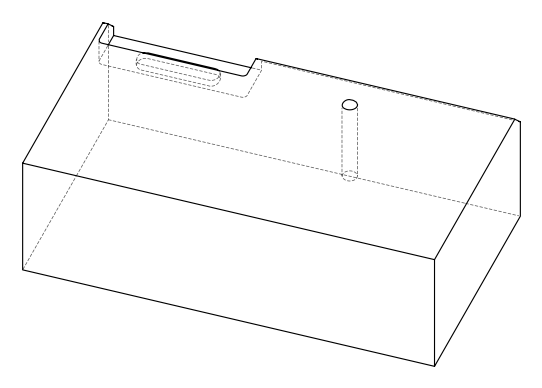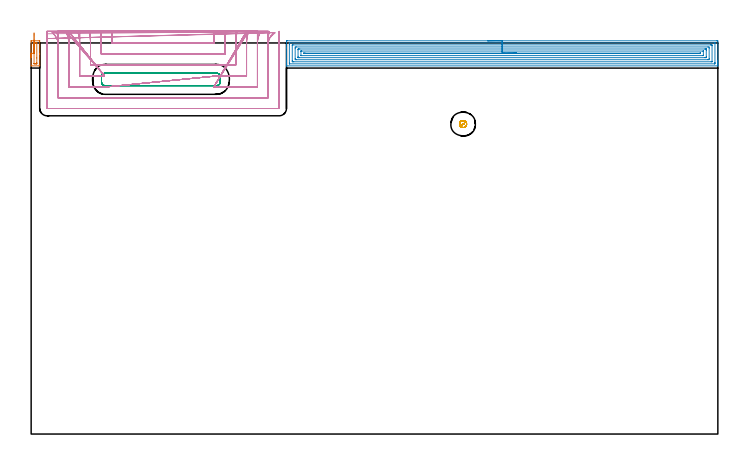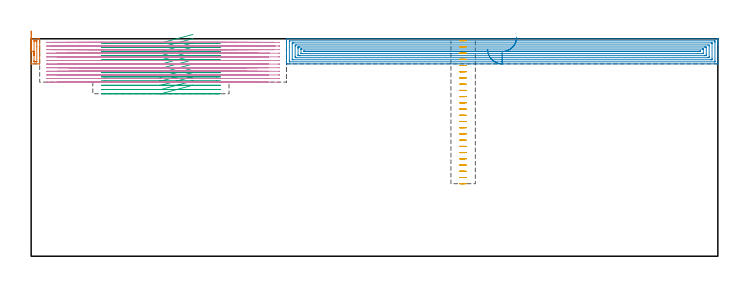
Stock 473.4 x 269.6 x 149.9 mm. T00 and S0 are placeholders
(PLAN: 5 operations, 3 tool changes, 83.4 min)
(1 AREA_MILL | FG_CHAMFER_SURFACE | UGT0205_001 | 0.56 min | 2018 mm3)
(2 AREA_MILL_1 | FG_CHAMFER_SURFACE_1 | UGT0205_001 | 16.85 min | 45630 mm3)
(3 MILL_RECTANGULAR_POCKET | POCKET_RECTANGULAR_STRAIGHT | NXT0201_011 | Follow Part, ap 3, ae 75% | 5.84 min | 70930 mm3)
(4 MILL_SLOT | SLOT_PARTIAL_RECTANGULAR | NXT0201_013 | Follow Part, ap 2.5, ae 75% | 57.77 min | 196792 mm3)
(5 MILL_BLIND_HOLE_FROM_SOLID_MATERIAL | STEP1POCKET | NXT0201_011 | Spiral | 2.37 min | 22105 mm3)
(TOOL UGT0205_001 | Chamfer Mill 20 x 3 x 45 deg. | D20 FL50 Z2)
(TOOL NXT0201_011 | ENDMILL 12mm [2P460-1200-NA 1630] | D12 FL38 Z6)
(TOOL NXT0201_013 | ENDMILL 10mm | D10 FL30 Z4)
(OP 1 AREA_MILL)
G17 G21 G94 G90
T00 M6
G54
G17 G0 G90 X0. Y262.447 S1061 M3
G43 Z159.9 H0
Z155.389
G94 G1 Y261.858 Z154.746 F250.
Y261.327 Z154.054
Y260.858 Z153.318
Y260.455 Z152.544
Y260.121 Z151.739
Y259.859 Z150.907
Y259.67 Z150.055
Y259.556 Z149.19
Y259.518 Z148.318
Y259.556 Z147.447
Y259.67 Z146.582
Y259.859 Z145.73
Y260.121 Z144.898
Y260.455 Z144.092
Y260.858 Z143.318
Y261.327 Z142.583
Y261.858 Z141.89
Y262.447 Z141.247
Y270.487 Z133.208
X0.004 Y271.045 Z132.649
X0.01 Y271.091 Z132.604
X0.055 Y271.098 Z132.598
X0.331 Y271.1 Z132.6
X5.569
X5.849 Y271.093 Z132.602
X5.89 Y271.09 Z132.604
X5.9 Y271.041 Z132.653
Y262.45 Z141.244
Y261.772 Z141.928
X5.899 Y254.264 Z149.434
X5.89 Y253.806 Z149.892
X5.569 Y253.8 Z149.9
X0.331
X0.01 Y253.806 Z149.892
X0. Y254.265 Z149.433
Y261.772 Z141.928
Y262.447 Z141.247
X0.331 Y262.45 Z141.25
X2. Y262.447 Z141.253
Y268.78 Z134.92
X2.005 Y269.594 Z134.106
X2.006 Y269.666 Z134.034
X2.016 Y269.679 Z134.021
X2.033 Y269.682 Z134.018
X2.077 Y269.683 Z134.017
X2.86 Y269.686 Z134.014
X2.95 Y269.685 Z134.015
X3.738 Y269.681 Z134.019
X3.823 Y269.679 Z134.021
X3.89 Y269.667 Z134.033
X3.895 Y269.594 Z134.106
X3.899 Y269.517 Z134.183
X3.9 Y259.265 Z144.435
Y256.12 Z147.58
X3.895 Y255.306 Z148.394
X3.894 Y255.234 Z148.466
X3.884 Y255.221 Z148.479
X3.867 Y255.218 Z148.482
X3.823 Y255.217 Z148.483
X3.04 Y255.214 Z148.486
X2.95 Y255.215 Z148.485
X2.162 Y255.219 Z148.481
X2.077 Y255.221 Z148.479
X2.01 Y255.233 Z148.467
X2.005 Y255.306 Z148.394
X2.001 Y255.384 Z148.316
X2. Y262.447 Z141.253
Y263.09 Z140.663
Y263.783 Z140.132
Y264.518 Z139.664
Y265.292 Z139.261
Y266.098 Z138.927
Y266.93 Z138.665
Y267.782 Z138.476
Y268.647 Z138.362
Y269.518 Z138.324
Y270.39 Z138.362
Y271.255 Z138.476
Y272.106 Z138.665
Y272.938 Z138.927
Y273.744 Z139.261
Y274.518 Z139.664
Y275.254 Z140.132
Y275.946 Z140.663
Y276.589 Z141.253
G0 Z159.9
M5
M2
(OP 2 AREA_MILL_1)
G17 G21 G94 G90
T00 M6
G54
G17 G0 G90 X314.7 Y271.1 S1061 M3
G43 Z159.9 H0
Z142.6
G94 G1 X314.738 Z141.728 F250.
X314.852 Z140.864
X315.041 Z140.012
X315.303 Z139.18
X315.637 Z138.374
X316.04 Z137.6
X316.509 Z136.864
X317.04 Z136.172
X317.629 Z135.529
X318.272 Z134.94
X318.964 Z134.409
X319.7 Z133.94
X320.474 Z133.537
X321.28 Z133.203
X322.112 Z132.941
X322.964 Z132.752
X323.828 Z132.638
X324.7 Z132.6
X472.799
X473.081 Y271.097 Z132.602
X473.39 Y271.092 Z132.606
X473.4 Y270.778 Z132.919
Y257.694 Z146.001
Y257.092 Z146.602
Y256.51 Z147.187
Y256.199 Z147.497
Y255.617 Z148.079
Y255.306 Z148.389
Y254.684 Z149.015
Y254.227 Z149.473
Y253.858 Z149.833
X473.39 Y253.803 Z149.888
X473.245 Y253.8 Z149.9
X176.155
X176.01 Y253.803 Z149.888
X176.004 Y253.836 Z149.855
X176.002 Y253.857 Z149.834
X176. Y254.227 Z149.473
Y254.684 Z149.015
Y255.306 Z148.389
Y256.51 Z147.187
Y257.092 Z146.602
Y266.177 Z137.52
Y270.196 Z133.501
X176.001 Y270.487 Z133.21
X176.004 Y271.085 Z132.612
X176.007 Y271.092 Z132.606
X176.601 Y271.1 Z132.6
X324.7
Y269.686 Z134.014
X471.106 Y269.685 Z134.015
X471.289 Y269.681 Z134.019
X471.391 Y269.676 Z134.024
X471.395 Y269.649 Z134.051
X471.398 Y269.594 Z134.106
X471.4 Y269.208 Z134.492
Y256.199 Z147.501
X471.399 Y255.814 Z147.886
X471.39 Y255.306 Z148.394
X471.373 Y255.221 Z148.479
X471.198 Y255.216 Z148.484
X471.106 Y255.215 Z148.485
X178.294
X178.111 Y255.219 Z148.481
X178.009 Y255.224 Z148.476
X178.005 Y255.251 Z148.449
X178.002 Y255.306 Z148.394
X178. Y255.692 Z148.008
Y268.701 Z134.999
X178.001 Y269.086 Z134.614
X178.01 Y269.594 Z134.106
X178.028 Y269.679 Z134.021
X178.202 Y269.684 Z134.016
X178.294 Y269.685 Z134.015
X324.7 Y269.686 Z134.014
Y268.272 Z135.428
X468.338 Y268.271 Z135.429
X468.768
X469.23 Y268.267 Z135.433
X469.375 Y268.265 Z135.435
X469.391 Y267.978 Z135.722
X469.397 Y267.808 Z135.892
X469.4 Y267.638 Z136.062
X469.399 Y256.923 Z146.777
X469.395 Y256.752 Z146.948
X469.39 Y256.644 Z147.056
X469.344 Y256.635 Z147.065
X469.23 Y256.633 Z147.067
X468.768 Y256.629 Z147.071
X181.062
X180.632
X180.17 Y256.633 Z147.067
X180.025 Y256.635 Z147.065
X180.009 Y256.922 Z146.778
X180.003 Y257.092 Z146.608
X180. Y257.262 Z146.438
X180.001 Y267.977 Z135.723
X180.005 Y268.148 Z135.552
X180.01 Y268.256 Z135.444
X180.056 Y268.265 Z135.435
X180.17 Y268.267 Z135.433
X180.6 Y268.271 Z135.429
X324.7 Y268.272 Z135.428
Y266.857 Z136.843
X466.611
X467.38 Y266.85 Z136.85
X467.4 Y266.068 Z137.632
Y258.878 Z144.822
X467.381 Y258.05 Z145.65
X466.554 Y258.043 Z145.657
X182.789
X182.02 Y258.05 Z145.65
X182. Y258.832 Z144.868
Y266.022 Z137.678
X182.019 Y266.85 Z136.85
X182.847 Y266.857 Z136.843
X324.7
Y265.443 Z138.257
X464.455
X464.769 Y265.442 Z138.258
X465.352 Y265.439 Z138.261
X465.381 Y265.436 Z138.264
X465.39 Y265.428 Z138.272
X465.396 Y265.394 Z138.306
X465.399 Y265.129 Z138.571
X465.4 Y264.498 Z139.202
X465.399 Y260.034 Z143.666
X465.394 Y259.771 Z143.929
X465.387 Y259.464 Z144.236
X465.08 Y259.46 Z144.24
X464.769 Y259.458 Z144.242
X464.191 Y259.457 Z144.243
X184.945
X184.631 Y259.458 Z144.242
X184.048 Y259.461 Z144.239
X184.019 Y259.464 Z144.236
X184.01 Y259.472 Z144.228
X184.004 Y259.506 Z144.194
X184.001 Y259.771 Z143.929
X184. Y260.402 Z143.298
X184.001 Y264.866 Z138.834
X184.006 Y265.129 Z138.571
X184.013 Y265.436 Z138.264
X184.32 Y265.44 Z138.26
X184.631 Y265.442 Z138.258
X185.209 Y265.443 Z138.257
X324.7
Y264.029 Z139.671
X463.192
X463.341 Y264.027 Z139.673
X463.377 Y264.025 Z139.675
X463.388 Y264.022 Z139.678
X463.392 Y264.014 Z139.686
X463.396 Y263.98 Z139.72
X463.399 Y263.821 Z139.879
Y261.142 Z142.558
X463.395 Y261.003 Z142.697
X463.39 Y260.893 Z142.807
X463.384 Y260.877 Z142.823
X463.369 Y260.875 Z142.825
X463.327 Y260.874 Z142.826
X462.985 Y260.871 Z142.829
X462.778
X186.208
X186.059 Y260.873 Z142.827
X186.023 Y260.875 Z142.825
X186.012 Y260.878 Z142.822
X186.008 Y260.886 Z142.814
X186.004 Y260.92 Z142.78
X186.001 Y261.079 Z142.621
Y263.758 Z139.942
X186.005 Y263.897 Z139.803
X186.01 Y264.007 Z139.693
X186.016 Y264.023 Z139.677
X186.031 Y264.025 Z139.675
X186.073 Y264.026 Z139.674
X186.415 Y264.029 Z139.671
X186.622
X324.7
Y262.615 Z141.085
X461.037 Y262.614 Z141.086
X461.201 Y262.612 Z141.088
X461.363 Y262.608 Z141.092
X461.391 Y262.6 Z141.1
X461.395 Y262.569 Z141.131
X461.398 Y262.517 Z141.183
X461.399 Y262.45 Z141.25
X461.395 Y262.35 Z141.35
X461.39 Y262.302 Z141.398
X461.382 Y262.292 Z141.408
X461.361 Y262.289 Z141.411
X461.201 Y262.287 Z141.413
X460.473 Y262.285 Z141.415
X188.363 Y262.286 Z141.414
X188.2 Y262.288 Z141.412
X188.037 Y262.292 Z141.408
X188.009 Y262.3 Z141.4
X188.005 Y262.331 Z141.369
X188.002 Y262.383 Z141.317
X188.001 Y262.45 Z141.25
X188.005 Y262.55 Z141.15
X188.01 Y262.598 Z141.102
X188.018 Y262.608 Z141.092
X188.039 Y262.611 Z141.089
X188.2 Y262.613 Z141.087
X188.927 Y262.615 Z141.085
X324.7
X325.572 Z141.123
X326.437 Z141.237
X327.288 Z141.426
X328.12 Z141.688
X328.926 Z142.022
X329.7 Z142.425
X330.436 Z142.894
X331.128 Z143.425
X331.771 Z144.014
X332.36 Z144.657
X332.892 Z145.35
X333.36 Z146.085
X333.763 Z146.859
X334.097 Z147.665
X334.359 Z148.497
X334.548 Z149.349
X334.662 Z150.214
X334.7 Z151.085
G0 Z159.9
M5
M2
(OP 3 MILL_RECTANGULAR_POCKET)
G17 G21 G94 G90
T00 M6
G54
G17 G0 G90 X111.526 Y248.8 S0 M3
G43 Z159.9 H1
Z152.9
G94 G1 X89.45 Z146.985 F250.
X51.1 F500.
G3 X48.5 Y246.2 R2.6
G1 Y242.8
G3 X51.1 Y240.2 R2.6
G1 X127.8
G3 X130.4 Y242.8 R2.6
G1 Y246.2
G3 X127.8 Y248.8 R2.6
G1 X89.45
X88.45
G0 X111.526 Z149.985
G1 X89.45 Z144.069 F250.
X51.1 F500.
G3 X48.5 Y246.2 R2.6
G1 Y242.8
G3 X51.1 Y240.2 R2.6
G1 X127.8
G3 X130.4 Y242.8 R2.6
G1 Y246.2
G3 X127.8 Y248.8 R2.6
G1 X89.45
X88.45
G0 X111.526 Z147.069
G1 X89.45 Z141.154 F250.
X51.1 F500.
G3 X48.5 Y246.2 R2.6
G1 Y242.8
G3 X51.1 Y240.2 R2.6
G1 X127.8
G3 X130.4 Y242.8 R2.6
G1 Y246.2
G3 X127.8 Y248.8 R2.6
G1 X89.45
X88.45
G0 X111.526 Z144.154
G1 X89.45 Z138.238 F250.
X51.1 F500.
G3 X48.5 Y246.2 R2.6
G1 Y242.8
G3 X51.1 Y240.2 R2.6
G1 X127.8
G3 X130.4 Y242.8 R2.6
G1 Y246.2
G3 X127.8 Y248.8 R2.6
G1 X89.45
X88.45
G0 X111.526 Z141.238
G1 X89.45 Z135.323 F250.
X51.1 F500.
G3 X48.5 Y246.2 R2.6
G1 Y242.8
G3 X51.1 Y240.2 R2.6
G1 X127.8
G3 X130.4 Y242.8 R2.6
G1 Y246.2
G3 X127.8 Y248.8 R2.6
G1 X89.45
X88.45
G0 X111.526 Z138.323
G1 X89.45 Z132.408 F250.
X51.1 F500.
G3 X48.5 Y246.2 R2.6
G1 Y242.8
G3 X51.1 Y240.2 R2.6
G1 X127.8
G3 X130.4 Y242.8 R2.6
G1 Y246.2
G3 X127.8 Y248.8 R2.6
G1 X89.45
X88.45
G0 X111.526 Z135.408
G1 X89.45 Z129.492 F250.
X51.1 F500.
G3 X48.5 Y246.2 R2.6
G1 Y242.8
G3 X51.1 Y240.2 R2.6
G1 X127.8
G3 X130.4 Y242.8 R2.6
G1 Y246.2
G3 X127.8 Y248.8 R2.6
G1 X89.45
X88.45
G0 X111.526 Z132.492
G1 X89.45 Z126.577 F250.
X51.1 F500.
G3 X48.5 Y246.2 R2.6
G1 Y242.8
G3 X51.1 Y240.2 R2.6
G1 X127.8
G3 X130.4 Y242.8 R2.6
G1 Y246.2
G3 X127.8 Y248.8 R2.6
G1 X89.45
X88.45
G0 X111.526 Z129.577
G1 X89.45 Z123.662 F250.
X51.1 F500.
G3 X48.5 Y246.2 R2.6
G1 Y242.8
G3 X51.1 Y240.2 R2.6
G1 X127.8
G3 X130.4 Y242.8 R2.6
G1 Y246.2
G3 X127.8 Y248.8 R2.6
G1 X89.45
X88.45
G0 X111.526 Z126.662
G1 X89.45 Z120.746 F250.
X51.1 F500.
G3 X48.5 Y246.2 R2.6
G1 Y242.8
G3 X51.1 Y240.2 R2.6
G1 X127.8
G3 X130.4 Y242.8 R2.6
G1 Y246.2
G3 X127.8 Y248.8 R2.6
G1 X89.45
X88.45
G0 X111.526 Z123.746
G1 X89.45 Z117.831 F250.
X51.1 F500.
G3 X48.5 Y246.2 R2.6
G1 Y242.8
G3 X51.1 Y240.2 R2.6
G1 X127.8
G3 X130.4 Y242.8 R2.6
G1 Y246.2
G3 X127.8 Y248.8 R2.6
G1 X89.45
X88.45
G0 X111.526 Z120.831
G1 X89.45 Z114.915 F250.
X51.1 F500.
G3 X48.5 Y246.2 R2.6
G1 Y242.8
G3 X51.1 Y240.2 R2.6
G1 X127.8
G3 X130.4 Y242.8 R2.6
G1 Y246.2
G3 X127.8 Y248.8 R2.6
G1 X89.45
X88.45
G0 X111.526 Z117.915
G1 X89.45 Z112. F250.
X51.1 F500.
G3 X48.5 Y246.2 R2.6
G1 Y242.8
G3 X51.1 Y240.2 R2.6
G1 X127.8
G3 X130.4 Y242.8 R2.6
G1 Y246.2
G3 X127.8 Y248.8 R2.6
G1 X89.45
X88.45
G0 Z159.9
M5
M2
(OP 4 MILL_SLOT)
G17 G21 G94 G90
T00 M6
G54
G17 G0 G90 X55.292 Y277.582 S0 M3
G43 Z159.9 H0
Z147.408
G94 G1 X55.624 Y274.6 F250.
G2 X55.9 Y269.4 R45. F500.
G1 X126.
G2 X126.275 Y274.6 R45.
G1 X126.607 Y277.582 F250.
X47.669 Y277.573
X48.068 Y274.6
G2 X48.4 Y269.619 R37.5 F500.
G1 Y261.9
X133.5
Y265.238
G2 X133.525 Y266.617 R37.5
X133.5 Y267.996 R37.5
G1 Y269.625
G2 X133.832 Y274.6 R37.5
G1 X134.23 Y277.573 F250.
X39.986 Y277.558
X40.484 Y274.6
G2 X40.9 Y269.619 R30. F500.
G1 Y254.4
X141.
Y265.239
G2 X141.032 Y266.617 R30.
X141. Y267.996 R30.
G1 Y269.625
G2 X141.415 Y274.6 R30.
G1 X141.913 Y277.558 F250.
X32.178 Y277.526
X32.842 Y274.6
G2 X33.4 Y269.619 R22.5 F500.
G1 Y246.9
X47.582
X50.582 F250.
X24.053 Y277.43 F500.
X25.049 Y274.6 F250.
G2 X25.9 Y269.619 R15. F500.
G1 Y239.4
X49.92
X52.92 F250.
X128.318 Y246.9 F500.
X131.318 F250.
X148.5 F500.
Y265.239
G2 X148.542 Y266.617 R22.5
X148.5 Y267.996 R22.5
G1 Y269.625
G2 X149.057 Y274.6 R22.5
G1 X149.72 Y277.526 F250.
X125.986 Y239.4 F500.
X128.986 F250.
X156. F500.
Y265.239
G2 X156.064 Y266.617 R15.
X156. Y267.996 R15.
G1 Y269.625
G2 X156.849 Y274.6 R15.
G1 X157.844 Y277.43 F250.
X14.515 Y276.843
X16.507 Y274.6
G2 X18.4 Y269.619 R7.5 F500.
G1 Y231.9
X163.5
Y265.239
G2 X163.628 Y266.617 R7.5
X163.5 Y267.996 R7.5
G1 Y269.625
G2 X165.388 Y274.6 R7.5
G1 X167.378 Y276.845 F250.
X10.9 Y272.619 F500.
Y269.619 F250.
Y224.5 F500.
X10.905 Y224.445
X10.945 Y224.405
X11. Y224.4
X170.9
X170.955 Y224.405
X170.995 Y224.445
X171. Y224.5
Y264.823
Y264.892
Y269.625
Y272.625 F250.
G0 Z159.9
X55.292 Y277.582
Z144.917
G1 X55.624 Y274.6
G2 X55.9 Y269.4 R45. F500.
G1 X126.002
G2 X126.347 Y274.6 R45.
G1 X126.719 Y277.577 F250.
X47.669 Y277.573
X48.068 Y274.6
G2 X48.4 Y269.619 R37.5 F500.
G1 Y261.9
X133.5
Y269.022
G2 X133.917 Y274.6 R37.5
G1 X134.363 Y277.567 F250.
X39.986 Y277.558
X40.484 Y274.6
G2 X40.9 Y269.619 R30. F500.
G1 Y254.4
X141.
Y269.022
G2 X141.523 Y274.6 R30.
G1 X142.081 Y277.548 F250.
X32.178 Y277.526
X32.842 Y274.6
G2 X33.4 Y269.619 R22.5 F500.
G1 Y246.9
X47.582
X50.582 F250.
X24.053 Y277.43 F500.
X25.049 Y274.6 F250.
G2 X25.9 Y269.619 R15. F500.
G1 Y239.4
X49.92
X52.92 F250.
X128.318 Y246.9 F500.
X131.318 F250.
X148.5 F500.
Y269.022
G2 X149.202 Y274.6 R22.5
G1 X149.946 Y277.506 F250.
X125.986 Y239.4 F500.
X128.986 F250.
X156. F500.
Y269.022
G2 X157.076 Y274.6 R15.
G1 X158.191 Y277.385 F250.
X14.515 Y276.843
X16.507 Y274.6
G2 X18.4 Y269.619 R7.5 F500.
G1 Y231.9
X163.5
Y269.022
G2 X165.987 Y274.6 R7.5
G1 X168.218 Y276.605 F250.
X10.9 Y272.619 F500.
Y269.619 F250.
Y224.5 F500.
X10.905 Y224.445
X10.945 Y224.405
X11. Y224.4
X170.9
X170.955 Y224.405
X170.995 Y224.445
X171. Y224.5
Y267.327
Y267.37
Y269.022
Y272.022 F250.
G0 Z159.9
X55.292 Y277.582
Z142.425
G1 X55.624 Y274.6
G2 X55.9 Y269.4 R45. F500.
G1 X126.
G2 X126.286 Y274.6 R45.
G1 X126.624 Y277.581 F250.
X47.669 Y277.573
X48.068 Y274.6
G2 X48.4 Y269.619 R37.5 F500.
G1 Y261.9
X133.5
Y269.53
G2 X133.844 Y274.6 R37.5
G1 X134.25 Y277.572 F250.
X39.986 Y277.558
X40.484 Y274.6
G2 X40.9 Y269.619 R30. F500.
G1 Y254.4
X141.
Y269.53
G2 X141.432 Y274.6 R30.
G1 X141.938 Y277.557 F250.
X32.178 Y277.526
X32.842 Y274.6
G2 X33.4 Y269.619 R22.5 F500.
G1 Y246.9
X47.582
X50.582 F250.
X24.053 Y277.43 F500.
X25.049 Y274.6 F250.
G2 X25.9 Y269.619 R15. F500.
G1 Y239.4
X49.919
X52.919 F250.
X128.318 Y246.9 F500.
X131.318 F250.
X148.5 F500.
Y269.53
G2 X149.079 Y274.6 R22.5
G1 X149.755 Y277.523 F250.
X125.986 Y239.4 F500.
X128.986 F250.
X156. F500.
Y269.53
G2 X156.883 Y274.6 R15.
G1 X157.897 Y277.423 F250.
X14.515 Y276.843
X16.507 Y274.6
G2 X18.4 Y269.619 R7.5 F500.
G1 Y231.9
X163.5
Y269.53
G2 X165.473 Y274.6 R7.5
G1 X167.501 Y276.811 F250.
X10.9 Y272.619 F500.
Y269.619 F250.
Y224.5 F500.
X10.905 Y224.445
X10.945 Y224.405
X11. Y224.4
X170.9
X170.955 Y224.405
X170.995 Y224.445
X171. Y224.5
Y269.53
Y272.53 F250.
G0 Z159.9
X55.758 Y277.598
Z139.933
G1 X55.869 Y274.6
G2 X55.9 Y272.935 R45. F500.
G1 Y269.4
X126.
Y272.93
G2 X126.031 Y274.6 R45.
G1 X126.142 Y277.598 F250.
X48.23 Y277.597
X48.363 Y274.6
G2 X48.4 Y272.935 R37.5 F500.
G1 Y261.9
X133.5
Y272.93
G2 X133.537 Y274.6 R37.5
G1 X133.671 Y277.597 F250.
X40.687 Y277.595
X40.854 Y274.6
G2 X40.9 Y272.935 R30. F500.
G1 Y254.4
X141.
Y272.93
G2 X141.047 Y274.6 R30.
G1 X141.214 Y277.595 F250.
X33.116 Y277.592
X33.338 Y274.6
G2 X33.4 Y272.935 R22.5 F500.
G1 Y246.9
X47.582
X50.582 F250.
X25.474 Y277.581 F500.
X25.807 Y274.6 F250.
G2 X25.9 Y272.935 R15. F500.
G1 Y239.4
X49.919
X52.919 F250.
X128.318 Y246.9 F500.
X131.318 F250.
X148.5 F500.
Y272.93
G2 X148.562 Y274.6 R22.5
G1 X148.785 Y277.592 F250.
X125.986 Y239.4 F500.
X128.986 F250.
X156. F500.
Y272.93
G2 X156.093 Y274.6 R15.
G1 X156.427 Y277.581 F250.
X17.547 Y277.525
X18.213 Y274.6
G2 X18.4 Y272.935 R7.5 F500.
G1 Y231.9
X163.5
Y272.93
G2 X163.688 Y274.6 R7.5
G1 X164.357 Y277.525 F250.
X10.9 Y275.935
Y272.935
Y224.5 F500.
X10.905 Y224.445
X10.945 Y224.405
X11. Y224.4
X170.9
X170.955 Y224.405
X170.995 Y224.445
X171. Y224.5
Y272.93
Y275.93 F250.
G0 X55.891 Y277.6 Z137.442
G1 X55.9 Y274.6
Y274.463 F500.
Y269.4
X126.
Y274.452
Y274.6
X126.01 Y277.6 F250.
X48.389
X48.4 Y274.6
Y274.463 F500.
Y261.9
X133.5
Y274.452
Y274.6
X133.512 Y277.6 F250.
X40.886
X40.9 Y274.6
Y274.463 F500.
Y254.4
X141.
Y274.452
Y274.6
X141.015 Y277.6 F250.
X33.381
X33.4 Y274.6
Y274.463 F500.
Y246.9
X47.582
X50.582 F250.
X25.872 Y277.6 F500.
X25.899 Y274.6 F250.
X25.9 Y274.463 F500.
Y239.4
X49.919
X52.919 F250.
X128.318 Y246.9 F500.
X131.318 F250.
X148.5 F500.
Y274.452
Y274.6
X148.52 Y277.6 F250.
X125.986 Y239.4 F500.
X128.986 F250.
X156. F500.
Y274.452
X156.001 Y274.6
X156.03 Y277.6 F250.
X18.344
X18.399 Y274.6
X18.4 Y274.463 F500.
Y231.9
X163.5
Y274.452
X163.501 Y274.6
X163.561 Y277.599 F250.
X10.9 Y277.463
Y274.463
Y224.5 F500.
X10.905 Y224.445
X10.945 Y224.405
X11. Y224.4
X170.9
X170.955 Y224.405
X170.995 Y224.445
X171. Y224.5
Y274.452
Y277.452 F250.
G0 X55.9 Y277.6 Z134.95
G1 Y274.6
Y269.4 F500.
X126.
Y274.6
Y277.6 F250.
X48.4
Y274.6
Y261.9 F500.
X133.5
Y274.6
Y277.6 F250.
X40.9
Y274.6
Y254.4 F500.
X141.
Y274.6
Y277.6 F250.
X33.4
Y274.6
Y246.9 F500.
X47.582
X50.582 F250.
X25.9 Y277.6 F500.
Y274.6 F250.
Y239.4 F500.
X49.92
X52.92 F250.
X128.318 Y246.9 F500.
X131.318 F250.
X148.5 F500.
Y274.6
Y277.6 F250.
X125.986 Y239.4 F500.
X128.986 F250.
X156. F500.
Y274.6
Y277.6 F250.
X18.4
Y274.6
Y231.9 F500.
X163.5
Y274.6
Y277.6 F250.
X10.9
Y274.6
Y224.5 F500.
X10.905 Y224.445
X10.945 Y224.405
X11. Y224.4
X170.9
X170.955 Y224.405
X170.995 Y224.445
X171. Y224.5
Y274.6
Y277.6 F250.
G0 X55.9 Z132.458
G1 Y274.6
Y269.4 F500.
X126.
Y274.6
Y277.6 F250.
X48.4
Y274.6
Y261.9 F500.
X133.5
Y274.6
Y277.6 F250.
X40.9
Y274.6
Y254.4 F500.
X141.
Y274.6
Y277.6 F250.
X33.4
Y274.6
Y246.9 F500.
X47.582
X50.582 F250.
X25.9 Y277.6 F500.
Y274.6 F250.
Y239.4 F500.
X49.92
X52.92 F250.
X128.318 Y246.9 F500.
X131.318 F250.
X148.5 F500.
Y274.6
Y277.6 F250.
X125.986 Y239.4 F500.
X128.986 F250.
X156. F500.
Y274.6
Y277.6 F250.
X18.4
Y274.6
Y231.9 F500.
X163.5
Y274.6
Y277.6 F250.
X10.9
Y274.6
Y224.5 F500.
X10.905 Y224.445
X10.945 Y224.405
X11. Y224.4
X170.9
X170.955 Y224.405
X170.995 Y224.445
X171. Y224.5
Y274.6
Y277.6 F250.
G0 X55.9 Z129.967
G1 Y274.6
Y269.4 F500.
X126.
Y274.6
Y277.6 F250.
X48.4
Y274.6
Y261.9 F500.
X133.5
Y274.6
Y277.6 F250.
X40.9
Y274.6
Y254.4 F500.
X141.
Y274.6
Y277.6 F250.
X33.4
Y274.6
Y246.9 F500.
X47.582
X50.582 F250.
X25.9 Y277.6 F500.
Y274.6 F250.
Y239.4 F500.
X49.92
X52.92 F250.
X128.318 Y246.9 F500.
X131.318 F250.
X148.5 F500.
Y274.6
Y277.6 F250.
X125.986 Y239.4 F500.
X128.986 F250.
X156. F500.
Y274.6
Y277.6 F250.
X18.4
Y274.6
Y231.9 F500.
X163.5
Y274.6
Y277.6 F250.
X10.9
Y274.6
Y224.5 F500.
X10.905 Y224.445
X10.945 Y224.405
X11. Y224.4
X170.9
X170.955 Y224.405
X170.995 Y224.445
X171. Y224.5
Y274.6
Y277.6 F250.
G0 X55.9 Z127.475
G1 Y274.6
Y269.4 F500.
X126.
Y274.6
Y277.6 F250.
X48.4
Y274.6
Y261.9 F500.
X133.5
Y274.6
Y277.6 F250.
X40.9
Y274.6
Y254.4 F500.
X141.
Y274.6
Y277.6 F250.
X33.4
Y274.6
Y246.9 F500.
X47.582
X50.582 F250.
X25.9 Y277.6 F500.
Y274.6 F250.
Y239.4 F500.
X49.919
X52.919 F250.
X128.318 Y246.9 F500.
X131.318 F250.
X148.5 F500.
Y274.6
Y277.6 F250.
X125.986 Y239.4 F500.
X128.986 F250.
X156. F500.
Y274.6
Y277.6 F250.
X18.4
Y274.6
Y231.9 F500.
X163.5
Y274.6
Y277.6 F250.
X10.9
Y274.6
Y224.5 F500.
X10.905 Y224.445
X10.945 Y224.405
X11. Y224.4
X170.9
X170.955 Y224.405
X170.995 Y224.445
X171. Y224.5
Y274.6
Y277.6 F250.
G0 X55.9 Z124.983
G1 Y274.6
Y269.4 F500.
X126.
Y274.6
Y277.6 F250.
X48.4
Y274.6
Y261.9 F500.
X133.5
Y274.6
Y277.6 F250.
X40.9
Y274.6
Y254.4 F500.
X141.
Y274.6
Y277.6 F250.
X33.4
Y274.6
Y246.9 F500.
X47.582
X50.582 F250.
X25.9 Y277.6 F500.
Y274.6 F250.
Y239.4 F500.
X49.919
X52.919 F250.
X128.318 Y246.9 F500.
X131.318 F250.
X148.5 F500.
Y274.6
Y277.6 F250.
X125.986 Y239.4 F500.
X128.986 F250.
X156. F500.
Y274.6
Y277.6 F250.
X18.4
Y274.6
Y231.9 F500.
X163.5
Y274.6
Y277.6 F250.
X10.9
Y274.6
Y224.5 F500.
X10.905 Y224.445
X10.945 Y224.405
X11. Y224.4
X170.9
X170.955 Y224.405
X170.995 Y224.445
X171. Y224.5
Y274.6
Y277.6 F250.
G0 X55.9 Z122.492
G1 Y274.6
Y269.4 F500.
X126.
Y274.6
Y277.6 F250.
X48.4
Y274.6
Y261.9 F500.
X133.5
Y274.6
Y277.6 F250.
X40.9
Y274.6
Y254.4 F500.
X141.
Y274.6
Y277.6 F250.
X33.4
Y274.6
Y246.9 F500.
X47.582
X50.582 F250.
X25.9 Y277.6 F500.
Y274.6 F250.
Y239.4 F500.
X49.919
X52.919 F250.
X128.318 Y246.9 F500.
X131.318 F250.
X148.5 F500.
Y274.6
Y277.6 F250.
X125.985 Y239.4 F500.
X128.985 F250.
X156. F500.
Y274.6
Y277.6 F250.
X18.4
Y274.6
Y231.9 F500.
X163.5
Y274.6
Y277.6 F250.
X10.9
Y274.6
Y224.5 F500.
X10.905 Y224.445
X10.945 Y224.405
X11. Y224.4
X170.9
X170.955 Y224.405
X170.995 Y224.445
X171. Y224.5
Y274.6
Y277.6 F250.
G0 X55.9 Z120.
G1 Y274.6
Y269.4 F500.
X126.
Y274.6
Y277.6 F250.
X48.4
Y274.6
Y261.9 F500.
X133.5
Y274.6
Y277.6 F250.
X40.9
Y274.6
Y254.4 F500.
X141.
Y274.6
Y277.6 F250.
X33.4
Y274.6
Y246.9 F500.
X47.582
X50.582 F250.
X25.9 Y277.6 F500.
Y274.6 F250.
Y239.4 F500.
X49.919
X52.919 F250.
X128.318 Y246.9 F500.
X131.318 F250.
X148.5 F500.
Y274.6
Y277.6 F250.
X125.985 Y239.4 F500.
X128.985 F250.
X156. F500.
Y274.6
Y277.6 F250.
X18.4
Y274.6
Y231.9 F500.
X163.5
Y274.6
Y277.6 F250.
X10.9
Y274.6
Y224.5 F500.
X10.905 Y224.445
X10.945 Y224.405
X11. Y224.4
X170.9
X170.955 Y224.405
X170.995 Y224.445
X171. Y224.5
Y274.6
Y277.6 F250.
G0 Z159.9
M5
M2
(OP 5 MILL_BLIND_HOLE_FROM_SOLID_MATERIAL)
G17 G21 G94 G90
T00 M6
G54
G17 G0 G90 X297.8 Y213.7 S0 M3
G43 Z159.9 H1
Z148.613
G94 G3 X298.389 Y215.511 R1.001 F250.
X295.858 Y215.111 R1.811
X296.389 Y211.758 R2.4
X295.858 Y215.111 R-2.4
X296.124 Y213.435 R1.2
X297.8 Y213.7 R1.2
G0 Z144.325
G3 X298.389 Y215.511 R1.001
X295.858 Y215.111 R1.811
X296.389 Y211.758 R2.4
X295.858 Y215.111 R-2.4
X296.124 Y213.435 R1.2
X297.8 Y213.7 R1.2
G0 Z140.038
G3 X298.389 Y215.511 R1.001
X295.858 Y215.111 R1.811
X296.389 Y211.758 R2.4
X295.858 Y215.111 R-2.4
X296.124 Y213.435 R1.2
X297.8 Y213.7 R1.2
G0 Z135.75
G3 X298.389 Y215.511 R1.001
X295.858 Y215.111 R1.811
X296.389 Y211.758 R2.4
X295.858 Y215.111 R-2.4
X296.124 Y213.435 R1.2
X297.8 Y213.7 R1.2
G0 Z131.463
G3 X298.389 Y215.511 R1.001
X295.858 Y215.111 R1.811
X296.389 Y211.758 R2.4
X295.858 Y215.111 R-2.4
X296.124 Y213.435 R1.2
X297.8 Y213.7 R1.2
G0 Z127.175
G3 X298.389 Y215.511 R1.001
X295.858 Y215.111 R1.811
X296.389 Y211.758 R2.4
X295.858 Y215.111 R-2.4
X296.124 Y213.435 R1.2
X297.8 Y213.7 R1.2
G0 Z122.888
G3 X298.389 Y215.511 R1.001
X295.858 Y215.111 R1.811
X296.389 Y211.758 R2.4
X295.858 Y215.111 R-2.4
X296.124 Y213.435 R1.2
X297.8 Y213.7 R1.2
G0 Z118.6
G3 X298.389 Y215.511 R1.001
X295.858 Y215.111 R1.811
X296.389 Y211.758 R2.4
X295.858 Y215.111 R-2.4
X296.124 Y213.435 R1.2
X297.8 Y213.7 R1.2
G0 Z114.313
G3 X298.389 Y215.511 R1.001
X295.858 Y215.111 R1.811
X296.389 Y211.758 R2.4
X295.858 Y215.111 R-2.4
X296.124 Y213.435 R1.2
X297.8 Y213.7 R1.2
G0 Z110.025
G3 X298.389 Y215.511 R1.001
X295.858 Y215.111 R1.811
X296.389 Y211.758 R2.4
X295.858 Y215.111 R-2.4
X296.124 Y213.435 R1.2
X297.8 Y213.7 R1.2
G0 Z105.738
G3 X298.389 Y215.511 R1.001
X295.858 Y215.111 R1.811
X296.389 Y211.758 R2.4
X295.858 Y215.111 R-2.4
X296.124 Y213.435 R1.2
X297.8 Y213.7 R1.2
G0 Z101.45
G3 X298.389 Y215.511 R1.001
X295.858 Y215.111 R1.811
X296.389 Y211.758 R2.4
X295.858 Y215.111 R-2.4
X296.124 Y213.435 R1.2
X297.8 Y213.7 R1.2
G0 Z97.163
G3 X298.389 Y215.511 R1.001
X295.858 Y215.111 R1.811
X296.389 Y211.758 R2.4
X295.858 Y215.111 R-2.4
X296.124 Y213.435 R1.2
X297.8 Y213.7 R1.2
G0 Z92.875
G3 X298.389 Y215.511 R1.001
X295.858 Y215.111 R1.811
X296.389 Y211.758 R2.4
X295.858 Y215.111 R-2.4
X296.124 Y213.435 R1.2
X297.8 Y213.7 R1.2
G0 Z88.588
G3 X298.389 Y215.511 R1.001
X295.858 Y215.111 R1.811
X296.389 Y211.758 R2.4
X295.858 Y215.111 R-2.4
X296.124 Y213.435 R1.2
X297.8 Y213.7 R1.2
G0 Z84.3
G3 X298.389 Y215.511 R1.001
X295.858 Y215.111 R1.811
X296.389 Y211.758 R2.4
X295.858 Y215.111 R-2.4
X296.124 Y213.435 R1.2
X297.8 Y213.7 R1.2
G0 Z80.013
G3 X298.389 Y215.511 R1.001
X295.858 Y215.111 R1.811
X296.389 Y211.758 R2.4
X295.858 Y215.111 R-2.4
X296.124 Y213.435 R1.2
X297.8 Y213.7 R1.2
G0 Z75.725
G3 X298.389 Y215.511 R1.001
X295.858 Y215.111 R1.811
X296.389 Y211.758 R2.4
X295.858 Y215.111 R-2.4
X296.124 Y213.435 R1.2
X297.8 Y213.7 R1.2
G0 Z71.438
G3 X298.389 Y215.511 R1.001
X295.858 Y215.111 R1.811
X296.389 Y211.758 R2.4
X295.858 Y215.111 R-2.4
X296.124 Y213.435 R1.2
X297.8 Y213.7 R1.2
G0 Z67.15
G3 X298.389 Y215.511 R1.001
X295.858 Y215.111 R1.811
X296.389 Y211.758 R2.4
X295.858 Y215.111 R-2.4
X296.124 Y213.435 R1.2
X297.8 Y213.7 R1.2
G0 Z62.863
G3 X298.389 Y215.511 R1.001
X295.858 Y215.111 R1.811
X296.389 Y211.758 R2.4
X295.858 Y215.111 R-2.4
X296.124 Y213.435 R1.2
X297.8 Y213.7 R1.2
G0 Z58.575
G3 X298.389 Y215.511 R1.001
X295.858 Y215.111 R1.811
X296.389 Y211.758 R2.4
X295.858 Y215.111 R-2.4
X296.124 Y213.435 R1.2
X297.8 Y213.7 R1.2
G0 Z54.288
G3 X298.389 Y215.511 R1.001
X295.858 Y215.111 R1.811
X296.389 Y211.758 R2.4
X295.858 Y215.111 R-2.4
X296.124 Y213.435 R1.2
X297.8 Y213.7 R1.2
G0 Z159.9
Z50.
G3 X298.389 Y215.511 R1.001
X295.858 Y215.111 R1.811
X296.389 Y211.758 R2.4
X295.858 Y215.111 R-2.4
X296.124 Y213.435 R1.2
X297.8 Y213.7 R1.2
G0 Z159.9
M5
M2
